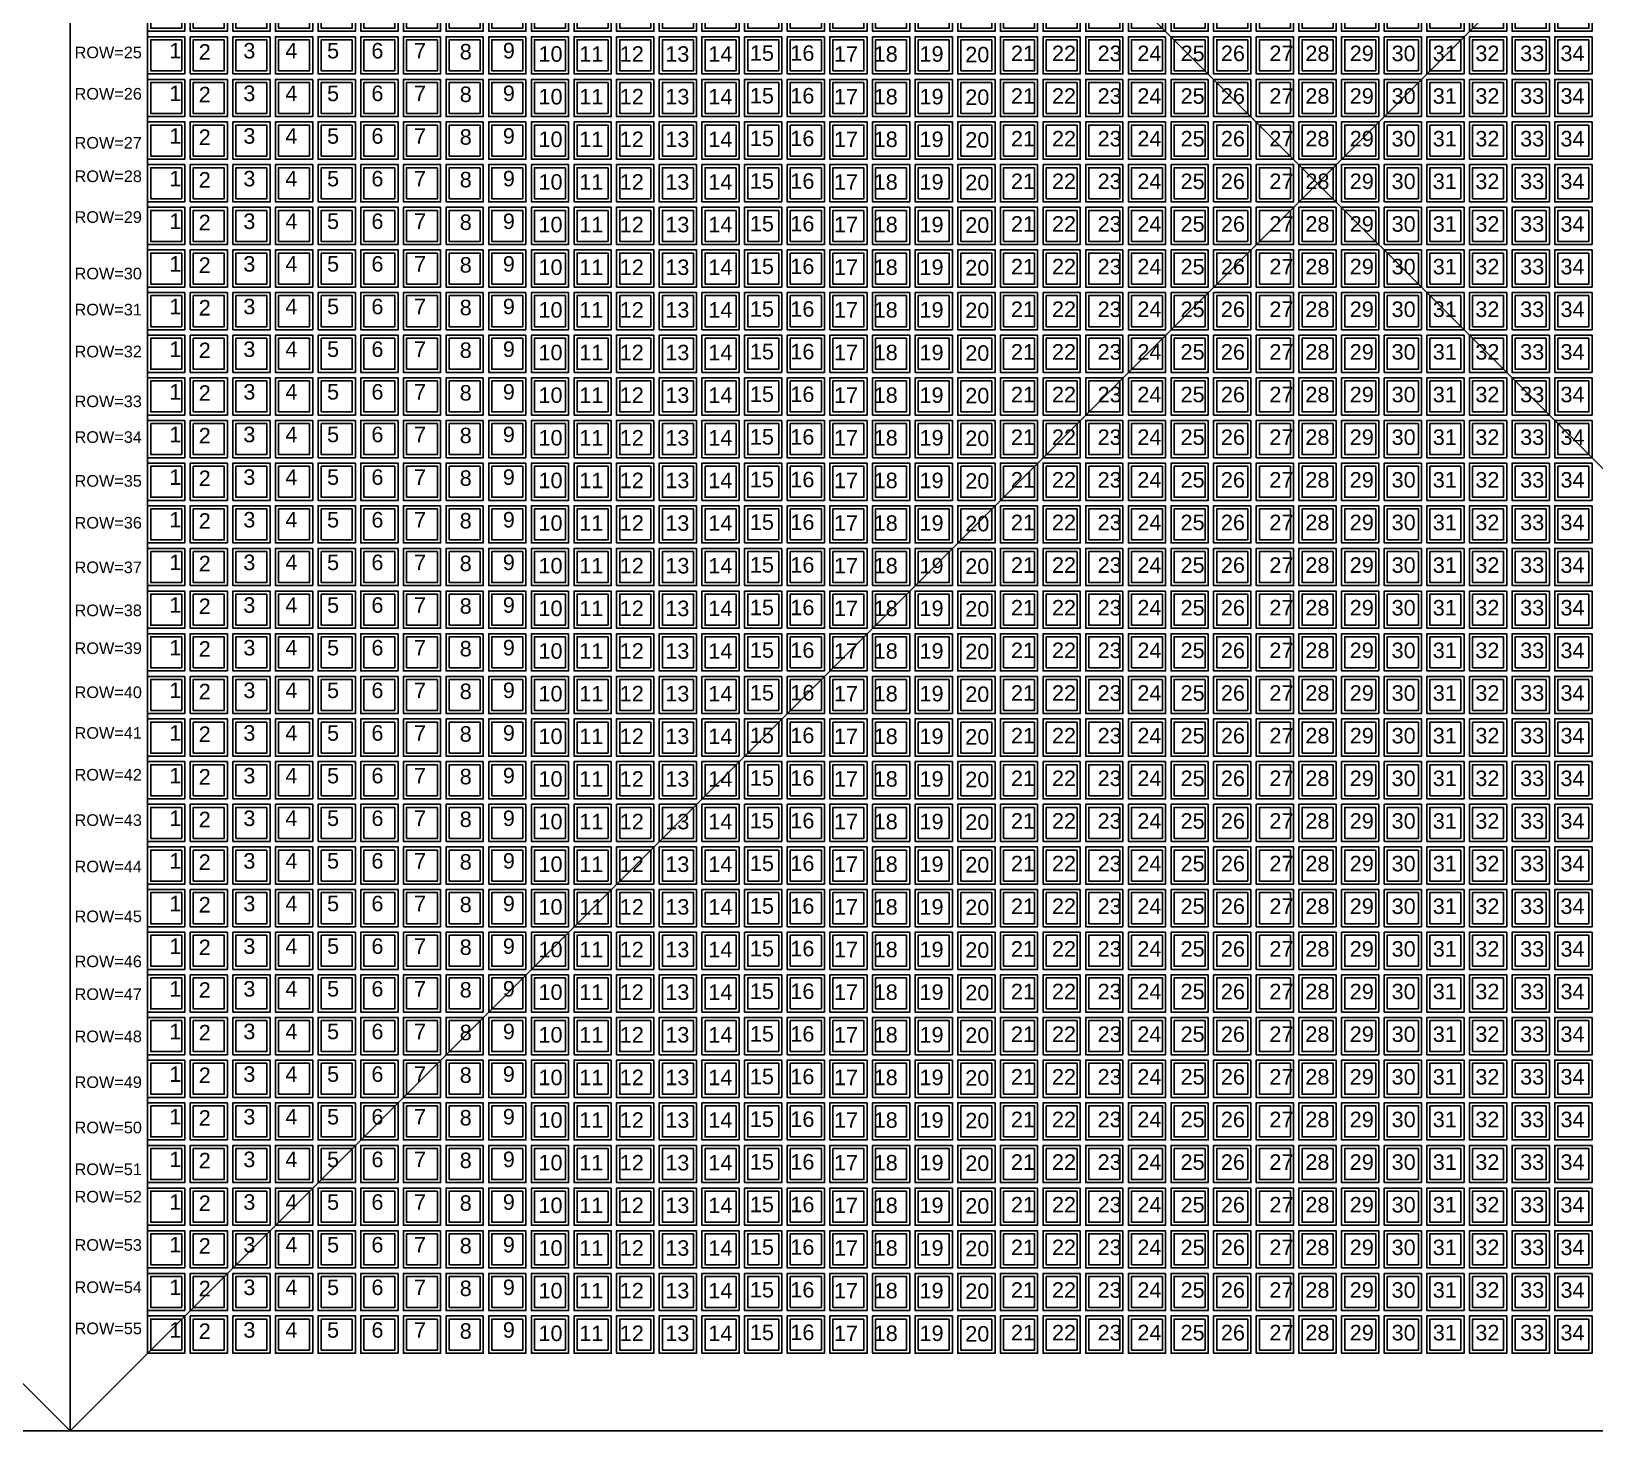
# Model space of a CAD drawing. Header units: inches. Extents: x 0 to 907042749, y -2200 to 1199479692.
# Drawn here: x 907002575 to 907022740, y 1199439583 to 1199457633 of the extents above; entities that cross this region are included whole.
import ezdxf

# ---------------------------------------------------------------- set-up
doc = ezdxf.new("R2010")
doc.units = ezdxf.units.IN
doc.header["$MEASUREMENT"] = 0
doc.styles.get("Standard").update_dxf_attribs({"font": 'arial.ttf'})

# ---------------------------------------------------------------- blocks, each defined once
blk = doc.blocks.new('Formwork')
blk.add_lwpolyline([(240, 240), (-240, 240), (-240, -240), (240, -240)], close=True)
blk.add_lwpolyline([(200, 200), (-200, 200), (-200, -200), (200, -200), (200, 200)])
blk = doc.blocks.new('*U66')
at = {"layer": 'Defpoints'}
blk.add_blockref('Formwork', (0, 0), dxfattribs=at)
blk = doc.blocks.new('*U65')
at = {"color": 0, "linetype": 'ByBlock', "lineweight": -2, "transparency": 16777216}
for p in [(0, 17050), (550, 17050), (1100, 17050), (1650, 17050), (2200, 17050), (2750, 17050), (3300, 17050), (3850, 17050), (4400, 17050), (4950, 17050), (5500, 17050), (6050, 17050), (6600, 17050), (7150, 17050), (7700, 17050), (8250, 17050), (8800, 17050), (9350, 17050), (9900, 17050), (10450, 17050), (11000, 17050), (11550, 17050), (12100, 17050), (12650, 17050), (13200, 17050), (13750, 17050), (14300, 17050), (14850, 17050), (15400, 17050), (15950, 17050), (16500, 17050), (17050, 17050), (17600, 17050), (18150, 17050), (0, 16500), (550, 16500), (1100, 16500), (1650, 16500), (2200, 16500), (2750, 16500), (3300, 16500), (3850, 16500), (4400, 16500), (4950, 16500), (5500, 16500), (6050, 16500), (6600, 16500), (7150, 16500), (7700, 16500), (8250, 16500), (8800, 16500), (9350, 16500), (9900, 16500), (10450, 16500), (11000, 16500), (11550, 16500), (12100, 16500), (12650, 16500), (13200, 16500), (13750, 16500), (14300, 16500), (14850, 16500), (15400, 16500), (15950, 16500), (16500, 16500), (17050, 16500), (17600, 16500), (18150, 16500), (0, 15950), (550, 15950), (1100, 15950), (1650, 15950), (2200, 15950), (2750, 15950), (3300, 15950), (3850, 15950), (4400, 15950), (4950, 15950), (5500, 15950), (6050, 15950), (6600, 15950), (7150, 15950), (7700, 15950), (8250, 15950), (8800, 15950), (9350, 15950), (9900, 15950), (10450, 15950), (11000, 15950), (11550, 15950), (12100, 15950), (12650, 15950), (13200, 15950), (13750, 15950), (14300, 15950), (14850, 15950), (15400, 15950), (15950, 15950), (16500, 15950), (17050, 15950), (17600, 15950), (18150, 15950), (0, 15400), (550, 15400), (1100, 15400), (1650, 15400), (2200, 15400), (2750, 15400), (3300, 15400), (3850, 15400), (4400, 15400), (4950, 15400), (5500, 15400), (6050, 15400), (6600, 15400), (7150, 15400), (7700, 15400), (8250, 15400), (8800, 15400), (9350, 15400), (9900, 15400), (10450, 15400), (11000, 15400), (11550, 15400), (12100, 15400), (12650, 15400), (13200, 15400), (13750, 15400), (14300, 15400), (14850, 15400), (15400, 15400), (15950, 15400), (16500, 15400), (17050, 15400), (17600, 15400), (18150, 15400), (0, 14850), (550, 14850), (1100, 14850), (1650, 14850), (2200, 14850), (2750, 14850), (3300, 14850), (3850, 14850), (4400, 14850), (4950, 14850), (5500, 14850), (6050, 14850), (6600, 14850), (7150, 14850), (7700, 14850), (8250, 14850), (8800, 14850), (9350, 14850), (9900, 14850), (10450, 14850), (11000, 14850), (11550, 14850), (12100, 14850), (12650, 14850), (13200, 14850), (13750, 14850), (14300, 14850), (14850, 14850), (15400, 14850), (15950, 14850), (16500, 14850), (17050, 14850), (17600, 14850), (18150, 14850), (0, 14300), (550, 14300), (1100, 14300), (1650, 14300), (2200, 14300), (2750, 14300), (3300, 14300), (3850, 14300), (4400, 14300), (4950, 14300), (5500, 14300), (6050, 14300), (6600, 14300), (7150, 14300), (7700, 14300), (8250, 14300), (8800, 14300), (9350, 14300), (9900, 14300), (10450, 14300), (11000, 14300), (11550, 14300), (12100, 14300), (12650, 14300), (13200, 14300), (13750, 14300), (14300, 14300), (14850, 14300), (15400, 14300), (15950, 14300), (16500, 14300), (17050, 14300), (17600, 14300), (18150, 14300), (0, 13750), (550, 13750), (1100, 13750), (1650, 13750), (2200, 13750), (2750, 13750), (3300, 13750), (3850, 13750), (4400, 13750), (4950, 13750), (5500, 13750), (6050, 13750), (6600, 13750), (7150, 13750), (7700, 13750), (8250, 13750), (8800, 13750), (9350, 13750), (9900, 13750), (10450, 13750), (11000, 13750), (11550, 13750), (12100, 13750), (12650, 13750), (13200, 13750), (13750, 13750), (14300, 13750), (14850, 13750), (15400, 13750), (15950, 13750), (16500, 13750), (17050, 13750), (17600, 13750), (18150, 13750), (0, 13200), (550, 13200), (1100, 13200), (1650, 13200), (2200, 13200), (2750, 13200), (3300, 13200), (3850, 13200), (4400, 13200), (4950, 13200), (5500, 13200), (6050, 13200), (6600, 13200), (7150, 13200), (7700, 13200), (8250, 13200), (8800, 13200), (9350, 13200), (9900, 13200), (10450, 13200), (11000, 13200), (11550, 13200), (12100, 13200), (12650, 13200), (13200, 13200), (13750, 13200), (14300, 13200), (14850, 13200), (15400, 13200), (15950, 13200), (16500, 13200), (17050, 13200), (17600, 13200), (18150, 13200), (0, 12650), (550, 12650), (1100, 12650), (1650, 12650), (2200, 12650), (2750, 12650), (3300, 12650), (3850, 12650), (4400, 12650), (4950, 12650), (5500, 12650), (6050, 12650), (6600, 12650), (7150, 12650), (7700, 12650), (8250, 12650), (8800, 12650), (9350, 12650), (9900, 12650), (10450, 12650), (11000, 12650), (11550, 12650), (12100, 12650), (12650, 12650), (13200, 12650), (13750, 12650), (14300, 12650), (14850, 12650), (15400, 12650), (15950, 12650), (16500, 12650), (17050, 12650), (17600, 12650), (18150, 12650), (0, 12100), (550, 12100), (1100, 12100), (1650, 12100), (2200, 12100), (2750, 12100), (3300, 12100), (3850, 12100), (4400, 12100), (4950, 12100), (5500, 12100), (6050, 12100), (6600, 12100), (7150, 12100), (7700, 12100), (8250, 12100), (8800, 12100), (9350, 12100), (9900, 12100), (10450, 12100), (11000, 12100), (11550, 12100), (12100, 12100), (12650, 12100), (13200, 12100), (13750, 12100), (14300, 12100), (14850, 12100), (15400, 12100), (15950, 12100), (16500, 12100), (17050, 12100), (17600, 12100), (18150, 12100), (0, 11550), (550, 11550), (1100, 11550), (1650, 11550), (2200, 11550), (2750, 11550), (3300, 11550), (3850, 11550), (4400, 11550), (4950, 11550), (5500, 11550), (6050, 11550), (6600, 11550), (7150, 11550), (7700, 11550), (8250, 11550), (8800, 11550), (9350, 11550), (9900, 11550), (10450, 11550), (11000, 11550), (11550, 11550), (12100, 11550), (12650, 11550), (13200, 11550), (13750, 11550), (14300, 11550), (14850, 11550), (15400, 11550), (15950, 11550), (16500, 11550), (17050, 11550), (17600, 11550), (18150, 11550), (0, 11000), (550, 11000), (1100, 11000), (1650, 11000), (2200, 11000), (2750, 11000), (3300, 11000), (3850, 11000), (4400, 11000), (4950, 11000), (5500, 11000), (6050, 11000), (6600, 11000), (7150, 11000), (7700, 11000), (8250, 11000), (8800, 11000), (9350, 11000), (9900, 11000), (10450, 11000), (11000, 11000), (11550, 11000), (12100, 11000), (12650, 11000), (13200, 11000), (13750, 11000), (14300, 11000), (14850, 11000), (15400, 11000), (15950, 11000), (16500, 11000), (17050, 11000), (17600, 11000), (18150, 11000), (0, 10450), (550, 10450), (1100, 10450), (1650, 10450), (2200, 10450), (2750, 10450), (3300, 10450), (3850, 10450), (4400, 10450), (4950, 10450), (5500, 10450), (6050, 10450), (6600, 10450), (7150, 10450), (7700, 10450), (8250, 10450), (8800, 10450), (9350, 10450), (9900, 10450), (10450, 10450), (11000, 10450), (11550, 10450), (12100, 10450), (12650, 10450), (13200, 10450), (13750, 10450), (14300, 10450), (14850, 10450), (15400, 10450), (15950, 10450), (16500, 10450), (17050, 10450), (17600, 10450), (18150, 10450), (0, 9900), (550, 9900), (1100, 9900), (1650, 9900), (2200, 9900), (2750, 9900), (3300, 9900), (3850, 9900), (4400, 9900), (4950, 9900), (5500, 9900), (6050, 9900), (6600, 9900), (7150, 9900), (7700, 9900), (8250, 9900), (8800, 9900), (9350, 9900), (9900, 9900), (10450, 9900), (11000, 9900), (11550, 9900), (12100, 9900), (12650, 9900), (13200, 9900), (13750, 9900), (14300, 9900), (14850, 9900), (15400, 9900), (15950, 9900), (16500, 9900), (17050, 9900), (17600, 9900), (18150, 9900), (0, 9350), (550, 9350), (1100, 9350), (1650, 9350), (2200, 9350), (2750, 9350), (3300, 9350), (3850, 9350), (4400, 9350), (4950, 9350), (5500, 9350), (6050, 9350), (6600, 9350), (7150, 9350), (7700, 9350), (8250, 9350), (8800, 9350), (9350, 9350), (9900, 9350), (10450, 9350), (11000, 9350), (11550, 9350), (12100, 9350), (12650, 9350), (13200, 9350), (13750, 9350), (14300, 9350), (14850, 9350), (15400, 9350), (15950, 9350), (16500, 9350), (17050, 9350), (17600, 9350), (18150, 9350), (0, 8800), (550, 8800), (1100, 8800), (1650, 8800), (2200, 8800), (2750, 8800), (3300, 8800), (3850, 8800), (4400, 8800), (4950, 8800), (5500, 8800), (6050, 8800), (6600, 8800), (7150, 8800), (7700, 8800), (8250, 8800), (8800, 8800), (9350, 8800), (9900, 8800), (10450, 8800), (11000, 8800), (11550, 8800), (12100, 8800), (12650, 8800), (13200, 8800), (13750, 8800), (14300, 8800), (14850, 8800), (15400, 8800), (15950, 8800), (16500, 8800), (17050, 8800), (17600, 8800), (18150, 8800), (0, 8250), (550, 8250), (1100, 8250), (1650, 8250), (2200, 8250), (2750, 8250), (3300, 8250), (3850, 8250), (4400, 8250), (4950, 8250), (5500, 8250), (6050, 8250), (6600, 8250), (7150, 8250), (7700, 8250), (8250, 8250), (8800, 8250), (9350, 8250), (9900, 8250), (10450, 8250), (11000, 8250), (11550, 8250), (12100, 8250), (12650, 8250), (13200, 8250), (13750, 8250), (14300, 8250), (14850, 8250), (15400, 8250), (15950, 8250), (16500, 8250), (17050, 8250), (17600, 8250), (18150, 8250), (0, 7700), (550, 7700), (1100, 7700), (1650, 7700), (2200, 7700), (2750, 7700), (3300, 7700), (3850, 7700), (4400, 7700), (4950, 7700), (5500, 7700), (6050, 7700), (6600, 7700), (7150, 7700), (7700, 7700), (8250, 7700), (8800, 7700), (9350, 7700), (9900, 7700), (10450, 7700), (11000, 7700), (11550, 7700), (12100, 7700), (12650, 7700), (13200, 7700), (13750, 7700), (14300, 7700), (14850, 7700), (15400, 7700), (15950, 7700), (16500, 7700), (17050, 7700), (17600, 7700), (18150, 7700), (0, 7150), (550, 7150), (1100, 7150), (1650, 7150), (2200, 7150), (2750, 7150), (3300, 7150), (3850, 7150), (4400, 7150), (4950, 7150), (5500, 7150), (6050, 7150), (6600, 7150), (7150, 7150), (7700, 7150), (8250, 7150), (8800, 7150), (9350, 7150), (9900, 7150), (10450, 7150), (11000, 7150), (11550, 7150), (12100, 7150), (12650, 7150), (13200, 7150), (13750, 7150), (14300, 7150), (14850, 7150), (15400, 7150), (15950, 7150), (16500, 7150), (17050, 7150), (17600, 7150), (18150, 7150), (0, 6600), (550, 6600), (1100, 6600), (1650, 6600), (2200, 6600), (2750, 6600), (3300, 6600), (3850, 6600), (4400, 6600), (4950, 6600), (5500, 6600), (6050, 6600), (6600, 6600), (7150, 6600), (7700, 6600), (8250, 6600), (8800, 6600), (9350, 6600), (9900, 6600), (10450, 6600), (11000, 6600), (11550, 6600), (12100, 6600), (12650, 6600), (13200, 6600), (13750, 6600), (14300, 6600), (14850, 6600), (15400, 6600), (15950, 6600), (16500, 6600), (17050, 6600), (17600, 6600), (18150, 6600), (0, 6050), (550, 6050), (1100, 6050), (1650, 6050), (2200, 6050), (2750, 6050), (3300, 6050), (3850, 6050), (4400, 6050), (4950, 6050), (5500, 6050), (6050, 6050), (6600, 6050), (7150, 6050), (7700, 6050), (8250, 6050), (8800, 6050), (9350, 6050), (9900, 6050), (10450, 6050), (11000, 6050), (11550, 6050), (12100, 6050), (12650, 6050), (13200, 6050), (13750, 6050), (14300, 6050), (14850, 6050), (15400, 6050), (15950, 6050), (16500, 6050), (17050, 6050), (17600, 6050), (18150, 6050), (0, 5500), (550, 5500), (1100, 5500), (1650, 5500), (2200, 5500), (2750, 5500), (3300, 5500), (3850, 5500), (4400, 5500), (4950, 5500), (5500, 5500), (6050, 5500), (6600, 5500), (7150, 5500), (7700, 5500), (8250, 5500), (8800, 5500), (9350, 5500), (9900, 5500), (10450, 5500), (11000, 5500), (11550, 5500), (12100, 5500), (12650, 5500), (13200, 5500), (13750, 5500), (14300, 5500), (14850, 5500), (15400, 5500), (15950, 5500), (16500, 5500), (17050, 5500), (17600, 5500), (18150, 5500), (0, 4950), (550, 4950), (1100, 4950), (1650, 4950), (2200, 4950), (2750, 4950), (3300, 4950), (3850, 4950), (4400, 4950), (4950, 4950), (5500, 4950), (6050, 4950), (6600, 4950), (7150, 4950), (7700, 4950), (8250, 4950), (8800, 4950), (9350, 4950), (9900, 4950), (10450, 4950), (11000, 4950), (11550, 4950), (12100, 4950), (12650, 4950), (13200, 4950), (13750, 4950), (14300, 4950), (14850, 4950), (15400, 4950), (15950, 4950), (16500, 4950), (17050, 4950), (17600, 4950), (18150, 4950), (0, 4400), (550, 4400), (1100, 4400), (1650, 4400), (2200, 4400), (2750, 4400), (3300, 4400), (3850, 4400), (4400, 4400), (4950, 4400), (5500, 4400), (6050, 4400), (6600, 4400), (7150, 4400), (7700, 4400), (8250, 4400), (8800, 4400), (9350, 4400), (9900, 4400), (10450, 4400), (11000, 4400), (11550, 4400), (12100, 4400), (12650, 4400), (13200, 4400), (13750, 4400), (14300, 4400), (14850, 4400), (15400, 4400), (15950, 4400), (16500, 4400), (17050, 4400), (17600, 4400), (18150, 4400), (0, 3850), (550, 3850), (1100, 3850), (1650, 3850), (2200, 3850), (2750, 3850), (3300, 3850), (3850, 3850), (4400, 3850), (4950, 3850), (5500, 3850), (6050, 3850), (6600, 3850), (7150, 3850), (7700, 3850), (8250, 3850), (8800, 3850), (9350, 3850), (9900, 3850), (10450, 3850), (11000, 3850), (11550, 3850), (12100, 3850), (12650, 3850), (13200, 3850), (13750, 3850), (14300, 3850), (14850, 3850), (15400, 3850), (15950, 3850), (16500, 3850), (17050, 3850), (17600, 3850), (18150, 3850), (0, 3300), (550, 3300), (1100, 3300), (1650, 3300), (2200, 3300), (2750, 3300), (3300, 3300), (3850, 3300), (4400, 3300), (4950, 3300), (5500, 3300), (6050, 3300), (6600, 3300), (7150, 3300), (7700, 3300), (8250, 3300), (8800, 3300), (9350, 3300), (9900, 3300), (10450, 3300), (11000, 3300), (11550, 3300), (12100, 3300), (12650, 3300), (13200, 3300), (13750, 3300), (14300, 3300), (14850, 3300), (15400, 3300), (15950, 3300), (16500, 3300), (17050, 3300), (17600, 3300), (18150, 3300), (0, 2750), (550, 2750), (1100, 2750), (1650, 2750), (2200, 2750), (2750, 2750), (3300, 2750), (3850, 2750), (4400, 2750), (4950, 2750), (5500, 2750), (6050, 2750), (6600, 2750), (7150, 2750), (7700, 2750), (8250, 2750), (8800, 2750), (9350, 2750), (9900, 2750), (10450, 2750), (11000, 2750), (11550, 2750), (12100, 2750), (12650, 2750), (13200, 2750), (13750, 2750), (14300, 2750), (14850, 2750), (15400, 2750), (15950, 2750), (16500, 2750), (17050, 2750), (17600, 2750), (18150, 2750), (0, 2200), (550, 2200), (1100, 2200), (1650, 2200), (2200, 2200), (2750, 2200), (3300, 2200), (3850, 2200), (4400, 2200), (4950, 2200), (5500, 2200), (6050, 2200), (6600, 2200), (7150, 2200), (7700, 2200), (8250, 2200), (8800, 2200), (9350, 2200), (9900, 2200), (10450, 2200), (11000, 2200), (11550, 2200), (12100, 2200), (12650, 2200), (13200, 2200), (13750, 2200), (14300, 2200), (14850, 2200), (15400, 2200), (15950, 2200), (16500, 2200), (17050, 2200), (17600, 2200), (18150, 2200), (0, 1650), (550, 1650), (1100, 1650), (1650, 1650), (2200, 1650), (2750, 1650), (3300, 1650), (3850, 1650), (4400, 1650), (4950, 1650), (5500, 1650), (6050, 1650), (6600, 1650), (7150, 1650), (7700, 1650), (8250, 1650), (8800, 1650), (9350, 1650), (9900, 1650), (10450, 1650), (11000, 1650), (11550, 1650), (12100, 1650), (12650, 1650), (13200, 1650), (13750, 1650), (14300, 1650), (14850, 1650), (15400, 1650), (15950, 1650), (16500, 1650), (17050, 1650), (17600, 1650), (18150, 1650), (0, 1100), (550, 1100), (1100, 1100), (1650, 1100), (2200, 1100), (2750, 1100), (3300, 1100), (3850, 1100), (4400, 1100), (4950, 1100), (5500, 1100), (6050, 1100), (6600, 1100), (7150, 1100), (7700, 1100), (8250, 1100), (8800, 1100), (9350, 1100), (9900, 1100), (10450, 1100), (11000, 1100), (11550, 1100), (12100, 1100), (12650, 1100), (13200, 1100), (13750, 1100), (14300, 1100), (14850, 1100), (15400, 1100), (15950, 1100), (16500, 1100), (17050, 1100), (17600, 1100), (18150, 1100), (0, 550), (550, 550), (1100, 550), (1650, 550), (2200, 550), (2750, 550), (3300, 550), (3850, 550), (4400, 550), (4950, 550), (5500, 550), (6050, 550), (6600, 550), (7150, 550), (7700, 550), (8250, 550), (8800, 550), (9350, 550), (9900, 550), (10450, 550), (11000, 550), (11550, 550), (12100, 550), (12650, 550), (13200, 550), (13750, 550), (14300, 550), (14850, 550), (15400, 550), (15950, 550), (16500, 550), (17050, 550), (17600, 550), (18150, 550), (0, 0), (550, 0), (1100, 0), (1650, 0), (2200, 0), (2750, 0), (3300, 0), (3850, 0), (4400, 0), (4950, 0), (5500, 0), (6050, 0), (6600, 0), (7150, 0), (7700, 0), (8250, 0), (8800, 0), (9350, 0), (9900, 0), (10450, 0), (11000, 0), (11550, 0), (12100, 0), (12650, 0), (13200, 0), (13750, 0), (14300, 0), (14850, 0), (15400, 0), (15950, 0), (16500, 0), (17050, 0), (17600, 0), (18150, 0)]:
    blk.add_blockref('*U66', p, dxfattribs=at)
blk = doc.blocks.new('Casting_yard_type_2')
for p, q in [((-16090, 16090), (-16090, -16090)), ((-16090, 16090), (16090, -16090)), ((16090, 16090), (-16090, -16090)), ((16090, 16090), (16090, -16090)), ((-15090, 15090), (-15090, -15050)), ((-16090, -16090), (16090, -16090))]:
    blk.add_line(p, q)
blk.add_blockref('*U65', (-14850, -14850))
for s, height, p in [('ROW=25', 150, (-16031, 1612)), ('1', 200, (-14810, 1610)), ('2', 200, (-14430, 1594)), ('3', 200, (-13855, 1610)), ('4', 200, (-13313, 1610)), ('5', 200, (-12775, 1610)), ('6', 200, (-12203, 1610)), ('7', 200, (-11653, 1610)), ('8', 200, (-11064, 1597)), ('9', 200, (-10508, 1610)), ('10', 200, (-10048, 1567)), ('11', 200, (-9522, 1567)), ('12', 200, (-9000, 1567)), ('13', 200, (-8413, 1567)), ('14', 200, (-7858, 1567)), ('15', 200, (-7322, 1579)), ('16', 200, (-6800, 1579)), ('17', 200, (-6237, 1567)), ('18', 200, (-5725, 1567)), ('19', 200, (-5134, 1567)), ('20', 200, (-4544, 1560)), ('21', 200, (-3955, 1575)), ('22', 200, (-3426, 1575)), ('23', 200, (-2837, 1575)), ('24', 200, (-2324, 1575)), ('25', 200, (-1767, 1575)), ('26', 200, (-1247, 1575)), ('27', 200, (-621, 1575)), ('28', 200, (-157, 1575)), ('29', 200, (415, 1575)), ('30', 200, (955, 1575)), ('31', 200, (1486, 1575)), ('32', 200, (2035, 1575)), ('33', 200, (2613, 1575)), ('34', 200, (3133, 1575)), ('ROW=26', 150, (-16031, 1079)), ('1', 200, (-14810, 1060)), ('2', 200, (-14430, 1044)), ('3', 200, (-13855, 1060)), ('4', 200, (-13313, 1060)), ('5', 200, (-12775, 1060)), ('6', 200, (-12203, 1060)), ('7', 200, (-11653, 1060)), ('8', 200, (-11064, 1047)), ('9', 200, (-10508, 1060)), ('10', 200, (-10048, 1017)), ('11', 200, (-9522, 1017)), ('12', 200, (-9000, 1017)), ('13', 200, (-8413, 1017)), ('14', 200, (-7858, 1017)), ('15', 200, (-7322, 1029)), ('16', 200, (-6800, 1029)), ('17', 200, (-6237, 1017)), ('18', 200, (-5725, 1017)), ('19', 200, (-5134, 1017)), ('20', 200, (-4544, 1010)), ('21', 200, (-3955, 1025)), ('22', 200, (-3426, 1025)), ('23', 200, (-2837, 1025)), ('24', 200, (-2324, 1025)), ('25', 200, (-1767, 1025)), ('26', 200, (-1247, 1025)), ('27', 200, (-621, 1025)), ('28', 200, (-157, 1025)), ('29', 200, (415, 1025)), ('30', 200, (955, 1025)), ('31', 200, (1486, 1025)), ('32', 200, (2035, 1025)), ('33', 200, (2613, 1025)), ('34', 200, (3133, 1025)), ('1', 200, (-14810, 510)), ('2', 200, (-14430, 494)), ('3', 200, (-13855, 510)), ('4', 200, (-13313, 510)), ('5', 200, (-12775, 510)), ('6', 200, (-12203, 510)), ('7', 200, (-11653, 510)), ('8', 200, (-11064, 497)), ('9', 200, (-10508, 510)), ('10', 200, (-10048, 467)), ('11', 200, (-9522, 467)), ('12', 200, (-9000, 467)), ('13', 200, (-8413, 467)), ('14', 200, (-7858, 467)), ('15', 200, (-7322, 479)), ('16', 200, (-6800, 479)), ('17', 200, (-6237, 467)), ('18', 200, (-5725, 467)), ('19', 200, (-5134, 467)), ('20', 200, (-4544, 460)), ('21', 200, (-3955, 475)), ('22', 200, (-3426, 475)), ('23', 200, (-2837, 475)), ('24', 200, (-2324, 475)), ('25', 200, (-1767, 475)), ('26', 200, (-1247, 475)), ('27', 200, (-621, 475)), ('28', 200, (-157, 475)), ('29', 200, (415, 475)), ('30', 200, (955, 475)), ('31', 200, (1486, 475)), ('32', 200, (2035, 475)), ('33', 200, (2613, 475)), ('34', 200, (3133, 475)), ('ROW=27', 150, (-16031, 447)), ('ROW=28', 150, (-16031, 15)), ('1', 200, (-14810, -40)), ('2', 200, (-14430, -56)), ('3', 200, (-13855, -40)), ('4', 200, (-13313, -40)), ('5', 200, (-12775, -40)), ('6', 200, (-12203, -40)), ('7', 200, (-11653, -40)), ('8', 200, (-11064, -53)), ('9', 200, (-10508, -40)), ('10', 200, (-10048, -83)), ('11', 200, (-9522, -83)), ('12', 200, (-9000, -83)), ('13', 200, (-8413, -83)), ('14', 200, (-7858, -83)), ('15', 200, (-7322, -71)), ('16', 200, (-6800, -71)), ('17', 200, (-6237, -83)), ('18', 200, (-5725, -83)), ('19', 200, (-5134, -83)), ('20', 200, (-4544, -90)), ('21', 200, (-3955, -75)), ('22', 200, (-3426, -75)), ('23', 200, (-2837, -75)), ('24', 200, (-2324, -75)), ('25', 200, (-1767, -75)), ('26', 200, (-1247, -75)), ('27', 200, (-621, -75)), ('28', 200, (-157, -75)), ('29', 200, (415, -75)), ('30', 200, (955, -75)), ('31', 200, (1486, -75)), ('32', 200, (2035, -75)), ('33', 200, (2613, -75)), ('34', 200, (3133, -75)), ('ROW=29', 150, (-16031, -511)), ('1', 200, (-14810, -590)), ('2', 200, (-14430, -606)), ('3', 200, (-13855, -590)), ('4', 200, (-13313, -590)), ('5', 200, (-12775, -590)), ('6', 200, (-12203, -590)), ('7', 200, (-11653, -590)), ('8', 200, (-11064, -603)), ('9', 200, (-10508, -590)), ('10', 200, (-10048, -633)), ('11', 200, (-9522, -633)), ('12', 200, (-9000, -633)), ('13', 200, (-8413, -633)), ('14', 200, (-7858, -633)), ('15', 200, (-7322, -621)), ('16', 200, (-6800, -621)), ('17', 200, (-6237, -633)), ('18', 200, (-5725, -633)), ('19', 200, (-5134, -633)), ('20', 200, (-4544, -640)), ('21', 200, (-3955, -625)), ('22', 200, (-3426, -625)), ('23', 200, (-2837, -625)), ('24', 200, (-2324, -625)), ('25', 200, (-1767, -625)), ('26', 200, (-1247, -625)), ('27', 200, (-621, -625)), ('28', 200, (-157, -625)), ('29', 200, (415, -625)), ('30', 200, (955, -625)), ('31', 200, (1486, -625)), ('32', 200, (2035, -625)), ('33', 200, (2613, -625)), ('34', 200, (3133, -625)), ('1', 200, (-14810, -1140)), ('2', 200, (-14430, -1156)), ('3', 200, (-13855, -1140)), ('4', 200, (-13313, -1140)), ('5', 200, (-12775, -1140)), ('6', 200, (-12203, -1140)), ('7', 200, (-11653, -1140)), ('8', 200, (-11064, -1153)), ('9', 200, (-10508, -1140)), ('10', 200, (-10048, -1183)), ('11', 200, (-9522, -1183)), ('12', 200, (-9000, -1183)), ('13', 200, (-8413, -1183)), ('14', 200, (-7858, -1183)), ('15', 200, (-7322, -1171)), ('16', 200, (-6800, -1171)), ('17', 200, (-6237, -1183)), ('18', 200, (-5725, -1183)), ('19', 200, (-5134, -1183)), ('20', 200, (-4544, -1190)), ('21', 200, (-3955, -1175)), ('22', 200, (-3426, -1175)), ('23', 200, (-2837, -1175)), ('24', 200, (-2324, -1175)), ('25', 200, (-1767, -1175)), ('26', 200, (-1247, -1175)), ('27', 200, (-621, -1175)), ('28', 200, (-157, -1175)), ('29', 200, (415, -1175)), ('30', 200, (955, -1175)), ('31', 200, (1486, -1175)), ('32', 200, (2035, -1175)), ('33', 200, (2613, -1175)), ('34', 200, (3133, -1175)), ('ROW=30', 150, (-16031, -1240)), ('ROW=31', 150, (-16031, -1705)), ('1', 200, (-14810, -1690)), ('2', 200, (-14430, -1706)), ('3', 200, (-13855, -1690)), ('4', 200, (-13313, -1690)), ('5', 200, (-12775, -1690)), ('6', 200, (-12203, -1690)), ('7', 200, (-11653, -1690)), ('8', 200, (-11064, -1703)), ('9', 200, (-10508, -1690)), ('10', 200, (-10048, -1733)), ('11', 200, (-9522, -1733)), ('12', 200, (-9000, -1733)), ('13', 200, (-8413, -1733)), ('14', 200, (-7858, -1733)), ('15', 200, (-7322, -1721)), ('16', 200, (-6800, -1721)), ('17', 200, (-6237, -1733)), ('18', 200, (-5725, -1733)), ('19', 200, (-5134, -1733)), ('20', 200, (-4544, -1740)), ('21', 200, (-3955, -1725)), ('22', 200, (-3426, -1725)), ('23', 200, (-2837, -1725)), ('24', 200, (-2324, -1725)), ('25', 200, (-1767, -1725)), ('26', 200, (-1247, -1725)), ('27', 200, (-621, -1725)), ('28', 200, (-157, -1725)), ('29', 200, (415, -1725)), ('30', 200, (955, -1725)), ('31', 200, (1486, -1725)), ('32', 200, (2035, -1725)), ('33', 200, (2613, -1725)), ('34', 200, (3133, -1725)), ('ROW=32', 150, (-16031, -2246)), ('1', 200, (-14810, -2240)), ('2', 200, (-14430, -2256)), ('3', 200, (-13855, -2240)), ('4', 200, (-13313, -2240)), ('5', 200, (-12775, -2240)), ('6', 200, (-12203, -2240)), ('7', 200, (-11653, -2240)), ('8', 200, (-11064, -2253)), ('9', 200, (-10508, -2240)), ('10', 200, (-10048, -2283)), ('11', 200, (-9522, -2283)), ('12', 200, (-9000, -2283)), ('13', 200, (-8413, -2283)), ('14', 200, (-7858, -2283)), ('15', 200, (-7322, -2271)), ('16', 200, (-6800, -2271)), ('17', 200, (-6237, -2283)), ('18', 200, (-5725, -2283)), ('19', 200, (-5134, -2283)), ('20', 200, (-4544, -2290)), ('21', 200, (-3955, -2275)), ('22', 200, (-3426, -2275)), ('23', 200, (-2837, -2275)), ('24', 200, (-2324, -2275)), ('25', 200, (-1767, -2275)), ('26', 200, (-1247, -2275)), ('27', 200, (-621, -2275)), ('28', 200, (-157, -2275)), ('29', 200, (415, -2275)), ('30', 200, (955, -2275)), ('31', 200, (1486, -2275)), ('32', 200, (2035, -2275)), ('33', 200, (2613, -2275)), ('34', 200, (3133, -2275)), ('1', 200, (-14810, -2790)), ('2', 200, (-14430, -2806)), ('3', 200, (-13855, -2790)), ('4', 200, (-13313, -2790)), ('5', 200, (-12775, -2790)), ('6', 200, (-12203, -2790)), ('7', 200, (-11653, -2790)), ('8', 200, (-11064, -2803)), ('9', 200, (-10508, -2790)), ('15', 200, (-7322, -2821)), ('16', 200, (-6800, -2821)), ('ROW=33', 150, (-16031, -2888)), ('10', 200, (-10048, -2833)), ('11', 200, (-9522, -2833)), ('12', 200, (-9000, -2833)), ('13', 200, (-8413, -2833)), ('14', 200, (-7858, -2833)), ('17', 200, (-6237, -2833)), ('18', 200, (-5725, -2833)), ('19', 200, (-5134, -2833)), ('20', 200, (-4544, -2840)), ('21', 200, (-3955, -2825)), ('22', 200, (-3426, -2825)), ('23', 200, (-2837, -2825)), ('24', 200, (-2324, -2825)), ('25', 200, (-1767, -2825)), ('26', 200, (-1247, -2825)), ('27', 200, (-621, -2825)), ('28', 200, (-157, -2825)), ('29', 200, (415, -2825)), ('30', 200, (955, -2825)), ('31', 200, (1486, -2825)), ('32', 200, (2035, -2825)), ('33', 200, (2613, -2825)), ('34', 200, (3133, -2825)), ('ROW=34', 150, (-16031, -3349)), ('1', 200, (-14810, -3340)), ('2', 200, (-14430, -3356)), ('3', 200, (-13855, -3340)), ('4', 200, (-13313, -3340)), ('5', 200, (-12775, -3340)), ('6', 200, (-12203, -3340)), ('7', 200, (-11653, -3340)), ('8', 200, (-11064, -3353)), ('9', 200, (-10508, -3340)), ('10', 200, (-10048, -3383)), ('11', 200, (-9522, -3383)), ('12', 200, (-9000, -3383)), ('13', 200, (-8413, -3383)), ('14', 200, (-7858, -3383)), ('15', 200, (-7322, -3371)), ('16', 200, (-6800, -3371)), ('17', 200, (-6237, -3383)), ('18', 200, (-5725, -3383)), ('19', 200, (-5134, -3383)), ('20', 200, (-4544, -3390)), ('21', 200, (-3955, -3375)), ('22', 200, (-3426, -3375)), ('23', 200, (-2837, -3375)), ('24', 200, (-2324, -3375)), ('25', 200, (-1767, -3375)), ('26', 200, (-1247, -3375)), ('27', 200, (-621, -3375)), ('28', 200, (-157, -3375)), ('29', 200, (415, -3375)), ('30', 200, (955, -3375)), ('31', 200, (1486, -3375)), ('32', 200, (2035, -3375)), ('33', 200, (2613, -3375)), ('34', 200, (3133, -3375)), ('ROW=35', 150, (-16031, -3914)), ('1', 200, (-14810, -3890)), ('2', 200, (-14430, -3906)), ('3', 200, (-13855, -3890)), ('4', 200, (-13313, -3890)), ('5', 200, (-12775, -3890)), ('6', 200, (-12203, -3890)), ('7', 200, (-11653, -3890)), ('8', 200, (-11064, -3903)), ('9', 200, (-10508, -3890)), ('10', 200, (-10048, -3933)), ('11', 200, (-9522, -3933)), ('12', 200, (-9000, -3933)), ('13', 200, (-8413, -3933)), ('14', 200, (-7858, -3933)), ('15', 200, (-7322, -3921)), ('16', 200, (-6800, -3921)), ('17', 200, (-6237, -3933)), ('18', 200, (-5725, -3933)), ('19', 200, (-5134, -3933)), ('20', 200, (-4544, -3940)), ('21', 200, (-3955, -3925)), ('22', 200, (-3426, -3925)), ('23', 200, (-2837, -3925)), ('24', 200, (-2324, -3925)), ('25', 200, (-1767, -3925)), ('26', 200, (-1247, -3925)), ('27', 200, (-621, -3925)), ('28', 200, (-157, -3925)), ('29', 200, (415, -3925)), ('30', 200, (955, -3925)), ('31', 200, (1486, -3925)), ('32', 200, (2035, -3925)), ('33', 200, (2613, -3925)), ('34', 200, (3133, -3925)), ('ROW=36', 150, (-16031, -4454)), ('1', 200, (-14810, -4440)), ('2', 200, (-14430, -4456)), ('3', 200, (-13855, -4440)), ('4', 200, (-13313, -4440)), ('5', 200, (-12775, -4440)), ('6', 200, (-12203, -4440)), ('7', 200, (-11653, -4440)), ('8', 200, (-11064, -4453)), ('9', 200, (-10508, -4440)), ('10', 200, (-10048, -4483)), ('11', 200, (-9522, -4483)), ('12', 200, (-9000, -4483)), ('13', 200, (-8413, -4483)), ('14', 200, (-7858, -4483)), ('15', 200, (-7322, -4471)), ('16', 200, (-6800, -4471)), ('17', 200, (-6237, -4483)), ('18', 200, (-5725, -4483)), ('19', 200, (-5134, -4483)), ('20', 200, (-4544, -4490)), ('21', 200, (-3955, -4475)), ('22', 200, (-3426, -4475)), ('23', 200, (-2837, -4475)), ('24', 200, (-2324, -4475)), ('25', 200, (-1767, -4475)), ('26', 200, (-1247, -4475)), ('27', 200, (-621, -4475)), ('28', 200, (-157, -4475)), ('29', 200, (415, -4475)), ('30', 200, (955, -4475)), ('31', 200, (1486, -4475)), ('32', 200, (2035, -4475)), ('33', 200, (2613, -4475)), ('34', 200, (3133, -4475)), ('1', 200, (-14810, -4990)), ('2', 200, (-14430, -5006)), ('3', 200, (-13855, -4990)), ('4', 200, (-13313, -4990)), ('5', 200, (-12775, -4990)), ('6', 200, (-12203, -4990)), ('7', 200, (-11653, -4990)), ('8', 200, (-11064, -5003)), ('9', 200, (-10508, -4990)), ('10', 200, (-10048, -5033)), ('11', 200, (-9522, -5033)), ('12', 200, (-9000, -5033)), ('13', 200, (-8413, -5033)), ('14', 200, (-7858, -5033)), ('15', 200, (-7322, -5021)), ('16', 200, (-6800, -5021)), ('17', 200, (-6237, -5033)), ('18', 200, (-5725, -5033)), ('19', 200, (-5134, -5033)), ('20', 200, (-4544, -5040)), ('21', 200, (-3955, -5025)), ('22', 200, (-3426, -5025)), ('23', 200, (-2837, -5025)), ('24', 200, (-2324, -5025)), ('25', 200, (-1767, -5025)), ('26', 200, (-1247, -5025)), ('27', 200, (-621, -5025)), ('28', 200, (-157, -5025)), ('29', 200, (415, -5025)), ('30', 200, (955, -5025)), ('31', 200, (1486, -5025)), ('32', 200, (2035, -5025)), ('33', 200, (2613, -5025)), ('34', 200, (3133, -5025)), ('ROW=37', 150, (-16031, -5029)), ('ROW=38', 150, (-16031, -5584)), ('1', 200, (-14810, -5540)), ('2', 200, (-14430, -5556)), ('3', 200, (-13855, -5540)), ('4', 200, (-13313, -5540)), ('5', 200, (-12775, -5540)), ('6', 200, (-12203, -5540)), ('7', 200, (-11653, -5540)), ('8', 200, (-11064, -5553)), ('9', 200, (-10508, -5540)), ('10', 200, (-10048, -5583)), ('11', 200, (-9522, -5583)), ('12', 200, (-9000, -5583)), ('13', 200, (-8413, -5583)), ('14', 200, (-7858, -5583)), ('15', 200, (-7322, -5571)), ('16', 200, (-6800, -5571)), ('17', 200, (-6237, -5583)), ('18', 200, (-5725, -5583)), ('19', 200, (-5134, -5583)), ('20', 200, (-4544, -5590)), ('21', 200, (-3955, -5575)), ('22', 200, (-3426, -5575)), ('23', 200, (-2837, -5575)), ('24', 200, (-2324, -5575)), ('25', 200, (-1767, -5575)), ('26', 200, (-1247, -5575)), ('27', 200, (-621, -5575)), ('28', 200, (-157, -5575)), ('29', 200, (415, -5575)), ('30', 200, (955, -5575)), ('31', 200, (1486, -5575)), ('32', 200, (2035, -5575)), ('33', 200, (2613, -5575)), ('34', 200, (3133, -5575)), ('ROW=39', 150, (-16031, -6072)), ('1', 200, (-14810, -6090)), ('2', 200, (-14430, -6106)), ('3', 200, (-13855, -6090)), ('4', 200, (-13313, -6090)), ('5', 200, (-12775, -6090)), ('6', 200, (-12203, -6090)), ('7', 200, (-11653, -6090)), ('8', 200, (-11064, -6103)), ('9', 200, (-10508, -6090)), ('10', 200, (-10048, -6133)), ('11', 200, (-9522, -6133)), ('12', 200, (-9000, -6133)), ('13', 200, (-8413, -6133)), ('14', 200, (-7858, -6133)), ('15', 200, (-7322, -6121)), ('16', 200, (-6800, -6121)), ('17', 200, (-6237, -6133)), ('18', 200, (-5725, -6133)), ('19', 200, (-5134, -6133)), ('20', 200, (-4544, -6140)), ('21', 200, (-3955, -6125)), ('22', 200, (-3426, -6125)), ('23', 200, (-2837, -6125)), ('24', 200, (-2324, -6125)), ('25', 200, (-1767, -6125)), ('26', 200, (-1247, -6125)), ('27', 200, (-621, -6125)), ('28', 200, (-157, -6125)), ('29', 200, (415, -6125)), ('30', 200, (955, -6125)), ('31', 200, (1486, -6125)), ('32', 200, (2035, -6125)), ('33', 200, (2613, -6125)), ('34', 200, (3133, -6125)), ('1', 200, (-14810, -6640)), ('3', 200, (-13855, -6640)), ('4', 200, (-13313, -6640)), ('5', 200, (-12775, -6640)), ('6', 200, (-12203, -6640)), ('7', 200, (-11653, -6640)), ('8', 200, (-11064, -6653)), ('9', 200, (-10508, -6640)), ('ROW=40', 150, (-16031, -6640)), ('2', 200, (-14430, -6656)), ('10', 200, (-10048, -6683)), ('11', 200, (-9522, -6683)), ('12', 200, (-9000, -6683)), ('13', 200, (-8413, -6683)), ('14', 200, (-7858, -6683)), ('15', 200, (-7322, -6671)), ('16', 200, (-6800, -6671)), ('17', 200, (-6237, -6683)), ('18', 200, (-5725, -6683)), ('19', 200, (-5134, -6683)), ('20', 200, (-4544, -6690)), ('21', 200, (-3955, -6675)), ('22', 200, (-3426, -6675)), ('23', 200, (-2837, -6675)), ('24', 200, (-2324, -6675)), ('25', 200, (-1767, -6675)), ('26', 200, (-1247, -6675)), ('27', 200, (-621, -6675)), ('28', 200, (-157, -6675)), ('29', 200, (415, -6675)), ('30', 200, (955, -6675)), ('31', 200, (1486, -6675)), ('32', 200, (2035, -6675)), ('33', 200, (2613, -6675)), ('34', 200, (3133, -6675)), ('ROW=41', 150, (-16031, -7165)), ('1', 200, (-14810, -7190)), ('2', 200, (-14430, -7206)), ('3', 200, (-13855, -7190)), ('4', 200, (-13313, -7190)), ('5', 200, (-12775, -7190)), ('6', 200, (-12203, -7190)), ('7', 200, (-11653, -7190)), ('8', 200, (-11064, -7203)), ('9', 200, (-10508, -7190)), ('10', 200, (-10048, -7233)), ('11', 200, (-9522, -7233)), ('12', 200, (-9000, -7233)), ('13', 200, (-8413, -7233)), ('14', 200, (-7858, -7233)), ('15', 200, (-7322, -7221)), ('16', 200, (-6800, -7221)), ('17', 200, (-6237, -7233)), ('18', 200, (-5725, -7233)), ('19', 200, (-5134, -7233)), ('20', 200, (-4544, -7240)), ('21', 200, (-3955, -7225)), ('22', 200, (-3426, -7225)), ('23', 200, (-2837, -7225)), ('24', 200, (-2324, -7225)), ('25', 200, (-1767, -7225)), ('26', 200, (-1247, -7225)), ('27', 200, (-621, -7225)), ('28', 200, (-157, -7225)), ('29', 200, (415, -7225)), ('30', 200, (955, -7225)), ('31', 200, (1486, -7225)), ('32', 200, (2035, -7225)), ('33', 200, (2613, -7225)), ('34', 200, (3133, -7225)), ('ROW=42', 150, (-16031, -7704)), ('1', 200, (-14810, -7740)), ('2', 200, (-14430, -7756)), ('3', 200, (-13855, -7740)), ('4', 200, (-13313, -7740)), ('5', 200, (-12775, -7740)), ('6', 200, (-12203, -7740)), ('7', 200, (-11653, -7740)), ('8', 200, (-11064, -7753)), ('9', 200, (-10508, -7740)), ('10', 200, (-10048, -7783)), ('11', 200, (-9522, -7783)), ('12', 200, (-9000, -7783)), ('13', 200, (-8413, -7783)), ('14', 200, (-7858, -7783)), ('15', 200, (-7322, -7771)), ('16', 200, (-6800, -7771)), ('17', 200, (-6237, -7783)), ('18', 200, (-5725, -7783)), ('19', 200, (-5134, -7783)), ('20', 200, (-4544, -7790)), ('21', 200, (-3955, -7775)), ('22', 200, (-3426, -7775)), ('23', 200, (-2837, -7775)), ('24', 200, (-2324, -7775)), ('25', 200, (-1767, -7775)), ('26', 200, (-1247, -7775)), ('27', 200, (-621, -7775)), ('28', 200, (-157, -7775)), ('29', 200, (415, -7775)), ('30', 200, (955, -7775)), ('31', 200, (1486, -7775)), ('32', 200, (2035, -7775)), ('33', 200, (2613, -7775)), ('34', 200, (3133, -7775)), ('ROW=43', 150, (-16031, -8289)), ('1', 200, (-14810, -8290)), ('2', 200, (-14430, -8306)), ('3', 200, (-13855, -8290)), ('4', 200, (-13313, -8290)), ('5', 200, (-12775, -8290)), ('6', 200, (-12203, -8290)), ('7', 200, (-11653, -8290)), ('8', 200, (-11064, -8303)), ('9', 200, (-10508, -8290)), ('10', 200, (-10048, -8333)), ('11', 200, (-9522, -8333)), ('12', 200, (-9000, -8333)), ('13', 200, (-8413, -8333)), ('14', 200, (-7858, -8333)), ('15', 200, (-7322, -8321)), ('16', 200, (-6800, -8321)), ('17', 200, (-6237, -8333)), ('18', 200, (-5725, -8333)), ('19', 200, (-5134, -8333)), ('20', 200, (-4544, -8340)), ('21', 200, (-3955, -8325)), ('22', 200, (-3426, -8325)), ('23', 200, (-2837, -8325)), ('24', 200, (-2324, -8325)), ('25', 200, (-1767, -8325)), ('26', 200, (-1247, -8325)), ('27', 200, (-621, -8325)), ('28', 200, (-157, -8325)), ('29', 200, (415, -8325)), ('30', 200, (955, -8325)), ('31', 200, (1486, -8325)), ('32', 200, (2035, -8325)), ('33', 200, (2613, -8325)), ('34', 200, (3133, -8325)), ('1', 200, (-14810, -8840)), ('2', 200, (-14430, -8856)), ('3', 200, (-13855, -8840)), ('4', 200, (-13313, -8840)), ('5', 200, (-12775, -8840)), ('6', 200, (-12203, -8840)), ('7', 200, (-11653, -8840)), ('8', 200, (-11064, -8853)), ('9', 200, (-10508, -8840)), ('15', 200, (-7322, -8871)), ('16', 200, (-6800, -8871)), ('ROW=44', 150, (-16031, -8888)), ('10', 200, (-10048, -8883)), ('11', 200, (-9522, -8883)), ('12', 200, (-9000, -8883)), ('13', 200, (-8413, -8883)), ('14', 200, (-7858, -8883)), ('17', 200, (-6237, -8883)), ('18', 200, (-5725, -8883)), ('19', 200, (-5134, -8883)), ('20', 200, (-4544, -8890)), ('21', 200, (-3955, -8875)), ('22', 200, (-3426, -8875)), ('23', 200, (-2837, -8875)), ('24', 200, (-2324, -8875)), ('25', 200, (-1767, -8875)), ('26', 200, (-1247, -8875)), ('27', 200, (-621, -8875)), ('28', 200, (-157, -8875)), ('29', 200, (415, -8875)), ('30', 200, (955, -8875)), ('31', 200, (1486, -8875)), ('32', 200, (2035, -8875)), ('33', 200, (2613, -8875)), ('34', 200, (3133, -8875)), ('1', 200, (-14810, -9390)), ('2', 200, (-14430, -9406)), ('3', 200, (-13855, -9390)), ('4', 200, (-13313, -9390)), ('5', 200, (-12775, -9390)), ('6', 200, (-12203, -9390)), ('7', 200, (-11653, -9390)), ('8', 200, (-11064, -9403)), ('9', 200, (-10508, -9390)), ('10', 200, (-10048, -9433)), ('11', 200, (-9522, -9433)), ('12', 200, (-9000, -9433)), ('13', 200, (-8413, -9433)), ('14', 200, (-7858, -9433)), ('15', 200, (-7322, -9421)), ('16', 200, (-6800, -9421)), ('17', 200, (-6237, -9433)), ('18', 200, (-5725, -9433)), ('19', 200, (-5134, -9433)), ('20', 200, (-4544, -9440)), ('21', 200, (-3955, -9425)), ('22', 200, (-3426, -9425)), ('23', 200, (-2837, -9425)), ('24', 200, (-2324, -9425)), ('25', 200, (-1767, -9425)), ('26', 200, (-1247, -9425)), ('27', 200, (-621, -9425)), ('28', 200, (-157, -9425)), ('29', 200, (415, -9425)), ('30', 200, (955, -9425)), ('31', 200, (1486, -9425)), ('32', 200, (2035, -9425)), ('33', 200, (2613, -9425)), ('34', 200, (3133, -9425)), ('ROW=45', 150, (-16031, -9531)), ('1', 200, (-14810, -9940)), ('2', 200, (-14430, -9956)), ('3', 200, (-13855, -9940)), ('4', 200, (-13313, -9940)), ('5', 200, (-12775, -9940)), ('6', 200, (-12203, -9940)), ('7', 200, (-11653, -9940)), ('8', 200, (-11064, -9953)), ('9', 200, (-10508, -9940)), ('10', 200, (-10048, -9983)), ('11', 200, (-9522, -9983)), ('12', 200, (-9000, -9983)), ('13', 200, (-8413, -9983)), ('14', 200, (-7858, -9983)), ('15', 200, (-7322, -9971)), ('16', 200, (-6800, -9971)), ('17', 200, (-6237, -9983)), ('18', 200, (-5725, -9983)), ('19', 200, (-5134, -9983)), ('20', 200, (-4544, -9990)), ('21', 200, (-3955, -9975)), ('22', 200, (-3426, -9975)), ('23', 200, (-2837, -9975)), ('24', 200, (-2324, -9975)), ('25', 200, (-1767, -9975)), ('26', 200, (-1247, -9975)), ('27', 200, (-621, -9975)), ('28', 200, (-157, -9975)), ('29', 200, (415, -9975)), ('30', 200, (955, -9975)), ('31', 200, (1486, -9975)), ('32', 200, (2035, -9975)), ('33', 200, (2613, -9975)), ('34', 200, (3133, -9975)), ('ROW=46', 150, (-16031, -10111)), ('ROW=47', 150, (-16031, -10534)), ('1', 200, (-14810, -10490)), ('2', 200, (-14430, -10506)), ('3', 200, (-13855, -10490)), ('4', 200, (-13313, -10490)), ('5', 200, (-12775, -10490)), ('6', 200, (-12203, -10490)), ('7', 200, (-11653, -10490)), ('8', 200, (-11064, -10503)), ('9', 200, (-10508, -10490)), ('10', 200, (-10048, -10533)), ('11', 200, (-9522, -10533)), ('12', 200, (-9000, -10533)), ('13', 200, (-8413, -10533)), ('14', 200, (-7858, -10533)), ('15', 200, (-7322, -10521)), ('16', 200, (-6800, -10521)), ('17', 200, (-6237, -10533)), ('18', 200, (-5725, -10533)), ('19', 200, (-5134, -10533)), ('20', 200, (-4544, -10540)), ('21', 200, (-3955, -10525)), ('22', 200, (-3426, -10525)), ('23', 200, (-2837, -10525)), ('24', 200, (-2324, -10525)), ('25', 200, (-1767, -10525)), ('26', 200, (-1247, -10525)), ('27', 200, (-621, -10525)), ('28', 200, (-157, -10525)), ('29', 200, (415, -10525)), ('30', 200, (955, -10525)), ('31', 200, (1486, -10525)), ('32', 200, (2035, -10525)), ('33', 200, (2613, -10525)), ('34', 200, (3133, -10525)), ('1', 200, (-14810, -11040)), ('2', 200, (-14430, -11056)), ('3', 200, (-13855, -11040)), ('4', 200, (-13313, -11040)), ('5', 200, (-12775, -11040)), ('6', 200, (-12203, -11040)), ('7', 200, (-11653, -11040)), ('8', 200, (-11064, -11053)), ('9', 200, (-10508, -11040)), ('10', 200, (-10048, -11083)), ('11', 200, (-9522, -11083)), ('12', 200, (-9000, -11083)), ('13', 200, (-8413, -11083)), ('14', 200, (-7858, -11083)), ('15', 200, (-7322, -11071)), ('16', 200, (-6800, -11071)), ('17', 200, (-6237, -11083)), ('18', 200, (-5725, -11083)), ('19', 200, (-5134, -11083)), ('20', 200, (-4544, -11090)), ('21', 200, (-3955, -11075)), ('22', 200, (-3426, -11075)), ('23', 200, (-2837, -11075)), ('24', 200, (-2324, -11075)), ('25', 200, (-1767, -11075)), ('26', 200, (-1247, -11075)), ('27', 200, (-621, -11075)), ('28', 200, (-157, -11075)), ('29', 200, (415, -11075)), ('30', 200, (955, -11075)), ('31', 200, (1486, -11075)), ('32', 200, (2035, -11075)), ('33', 200, (2613, -11075)), ('34', 200, (3133, -11075)), ('ROW=48', 150, (-16031, -11079)), ('1', 200, (-14810, -11590)), ('2', 200, (-14430, -11606)), ('3', 200, (-13855, -11590)), ('4', 200, (-13313, -11590)), ('5', 200, (-12775, -11590)), ('6', 200, (-12203, -11590)), ('7', 200, (-11653, -11590)), ('8', 200, (-11064, -11603)), ('9', 200, (-10508, -11590)), ('10', 200, (-10048, -11633)), ('11', 200, (-9522, -11633)), ('12', 200, (-9000, -11633)), ('13', 200, (-8413, -11633)), ('14', 200, (-7858, -11633)), ('15', 200, (-7322, -11621)), ('16', 200, (-6800, -11621)), ('17', 200, (-6237, -11633)), ('18', 200, (-5725, -11633)), ('19', 200, (-5134, -11633)), ('20', 200, (-4544, -11640)), ('21', 200, (-3955, -11625)), ('22', 200, (-3426, -11625)), ('23', 200, (-2837, -11625)), ('24', 200, (-2324, -11625)), ('25', 200, (-1767, -11625)), ('26', 200, (-1247, -11625)), ('27', 200, (-621, -11625)), ('28', 200, (-157, -11625)), ('29', 200, (415, -11625)), ('30', 200, (955, -11625)), ('31', 200, (1486, -11625)), ('32', 200, (2035, -11625)), ('33', 200, (2613, -11625)), ('34', 200, (3133, -11625)), ('ROW=49', 150, (-16031, -11669)), ('1', 200, (-14810, -12140)), ('2', 200, (-14430, -12156)), ('3', 200, (-13855, -12140)), ('4', 200, (-13313, -12140)), ('5', 200, (-12775, -12140)), ('6', 200, (-12203, -12140)), ('7', 200, (-11653, -12140)), ('8', 200, (-11064, -12153)), ('9', 200, (-10508, -12140)), ('10', 200, (-10048, -12183)), ('11', 200, (-9522, -12183)), ('12', 200, (-9000, -12183)), ('13', 200, (-8413, -12183)), ('14', 200, (-7858, -12183)), ('15', 200, (-7322, -12171)), ('16', 200, (-6800, -12171)), ('17', 200, (-6237, -12183)), ('18', 200, (-5725, -12183)), ('19', 200, (-5134, -12183)), ('20', 200, (-4544, -12190)), ('21', 200, (-3955, -12175)), ('22', 200, (-3426, -12175)), ('23', 200, (-2837, -12175)), ('24', 200, (-2324, -12175)), ('25', 200, (-1767, -12175)), ('26', 200, (-1247, -12175)), ('27', 200, (-621, -12175)), ('28', 200, (-157, -12175)), ('29', 200, (415, -12175)), ('30', 200, (955, -12175)), ('31', 200, (1486, -12175)), ('32', 200, (2035, -12175)), ('33', 200, (2613, -12175)), ('34', 200, (3133, -12175)), ('ROW=50', 150, (-16031, -12254)), ('1', 200, (-14810, -12690)), ('3', 200, (-13855, -12690)), ('4', 200, (-13313, -12690)), ('5', 200, (-12775, -12690)), ('6', 200, (-12203, -12690)), ('7', 200, (-11653, -12690)), ('8', 200, (-11064, -12703)), ('9', 200, (-10508, -12690)), ('ROW=51', 150, (-16031, -12793)), ('2', 200, (-14430, -12706)), ('10', 200, (-10048, -12733)), ('11', 200, (-9522, -12733)), ('12', 200, (-9000, -12733)), ('13', 200, (-8413, -12733)), ('14', 200, (-7858, -12733)), ('15', 200, (-7322, -12721)), ('16', 200, (-6800, -12721)), ('17', 200, (-6237, -12733)), ('18', 200, (-5725, -12733)), ('19', 200, (-5134, -12733)), ('20', 200, (-4544, -12740)), ('21', 200, (-3955, -12725)), ('22', 200, (-3426, -12725)), ('23', 200, (-2837, -12725)), ('24', 200, (-2324, -12725)), ('25', 200, (-1767, -12725)), ('26', 200, (-1247, -12725)), ('27', 200, (-621, -12725)), ('28', 200, (-157, -12725)), ('29', 200, (415, -12725)), ('30', 200, (955, -12725)), ('31', 200, (1486, -12725)), ('32', 200, (2035, -12725)), ('33', 200, (2613, -12725)), ('34', 200, (3133, -12725)), ('ROW=52', 150, (-16031, -13146)), ('1', 200, (-14810, -13240)), ('2', 200, (-14430, -13256)), ('3', 200, (-13855, -13240)), ('4', 200, (-13313, -13240)), ('5', 200, (-12775, -13240)), ('6', 200, (-12203, -13240)), ('7', 200, (-11653, -13240)), ('8', 200, (-11064, -13253)), ('9', 200, (-10508, -13240)), ('10', 200, (-10048, -13283)), ('11', 200, (-9522, -13283)), ('12', 200, (-9000, -13283)), ('13', 200, (-8413, -13283)), ('14', 200, (-7858, -13283)), ('15', 200, (-7322, -13271)), ('16', 200, (-6800, -13271)), ('17', 200, (-6237, -13283)), ('18', 200, (-5725, -13283)), ('19', 200, (-5134, -13283)), ('20', 200, (-4544, -13290)), ('21', 200, (-3955, -13275)), ('22', 200, (-3426, -13275)), ('23', 200, (-2837, -13275)), ('24', 200, (-2324, -13275)), ('25', 200, (-1767, -13275)), ('26', 200, (-1247, -13275)), ('27', 200, (-621, -13275)), ('28', 200, (-157, -13275)), ('29', 200, (415, -13275)), ('30', 200, (955, -13275)), ('31', 200, (1486, -13275)), ('32', 200, (2035, -13275)), ('33', 200, (2613, -13275)), ('34', 200, (3133, -13275)), ('ROW=53', 150, (-16031, -13769)), ('1', 200, (-14810, -13790)), ('2', 200, (-14430, -13806)), ('3', 200, (-13855, -13790)), ('4', 200, (-13313, -13790)), ('5', 200, (-12775, -13790)), ('6', 200, (-12203, -13790)), ('7', 200, (-11653, -13790)), ('8', 200, (-11064, -13803)), ('9', 200, (-10508, -13790)), ('10', 200, (-10048, -13833)), ('11', 200, (-9522, -13833)), ('12', 200, (-9000, -13833)), ('13', 200, (-8413, -13833)), ('14', 200, (-7858, -13833)), ('15', 200, (-7322, -13821)), ('16', 200, (-6800, -13821)), ('17', 200, (-6237, -13833)), ('18', 200, (-5725, -13833)), ('19', 200, (-5134, -13833)), ('20', 200, (-4544, -13840)), ('21', 200, (-3955, -13825)), ('22', 200, (-3426, -13825)), ('23', 200, (-2837, -13825)), ('24', 200, (-2324, -13825)), ('25', 200, (-1767, -13825)), ('26', 200, (-1247, -13825)), ('27', 200, (-621, -13825)), ('28', 200, (-157, -13825)), ('29', 200, (415, -13825)), ('30', 200, (955, -13825)), ('31', 200, (1486, -13825)), ('32', 200, (2035, -13825)), ('33', 200, (2613, -13825)), ('34', 200, (3133, -13825)), ('ROW=54', 150, (-16031, -14314)), ('1', 200, (-14810, -14340)), ('2', 200, (-14430, -14356)), ('3', 200, (-13855, -14340)), ('4', 200, (-13313, -14340)), ('5', 200, (-12775, -14340)), ('6', 200, (-12203, -14340)), ('7', 200, (-11653, -14340)), ('8', 200, (-11064, -14353)), ('9', 200, (-10508, -14340)), ('10', 200, (-10048, -14383)), ('11', 200, (-9522, -14383)), ('12', 200, (-9000, -14383)), ('13', 200, (-8413, -14383)), ('14', 200, (-7858, -14383)), ('15', 200, (-7322, -14371)), ('16', 200, (-6800, -14371)), ('17', 200, (-6237, -14383)), ('18', 200, (-5725, -14383)), ('19', 200, (-5134, -14383)), ('20', 200, (-4544, -14390)), ('21', 200, (-3955, -14375)), ('22', 200, (-3426, -14375)), ('23', 200, (-2837, -14375)), ('24', 200, (-2324, -14375)), ('25', 200, (-1767, -14375)), ('26', 200, (-1247, -14375)), ('27', 200, (-621, -14375)), ('28', 200, (-157, -14375)), ('29', 200, (415, -14375)), ('30', 200, (955, -14375)), ('31', 200, (1486, -14375)), ('32', 200, (2035, -14375)), ('33', 200, (2613, -14375)), ('34', 200, (3133, -14375)), ('ROW=55', 150, (-16031, -14845)), ('1', 200, (-14810, -14890)), ('2', 200, (-14430, -14906)), ('3', 200, (-13855, -14890)), ('4', 200, (-13313, -14890)), ('5', 200, (-12775, -14890)), ('6', 200, (-12203, -14890)), ('7', 200, (-11653, -14890)), ('8', 200, (-11064, -14903)), ('9', 200, (-10508, -14890)), ('16', 200, (-6800, -14921)), ('10', 200, (-10048, -14933)), ('11', 200, (-9522, -14933)), ('12', 200, (-9000, -14933)), ('13', 200, (-8413, -14933)), ('14', 200, (-7858, -14933)), ('15', 200, (-7322, -14921)), ('17', 200, (-6237, -14933)), ('18', 200, (-5725, -14933)), ('19', 200, (-5134, -14933)), ('20', 200, (-4544, -14940)), ('21', 200, (-3955, -14925)), ('22', 200, (-3426, -14925)), ('23', 200, (-2837, -14925)), ('24', 200, (-2324, -14925)), ('25', 200, (-1767, -14925)), ('26', 200, (-1247, -14925)), ('27', 200, (-621, -14925)), ('28', 200, (-157, -14925)), ('29', 200, (415, -14925)), ('30', 200, (955, -14925)), ('31', 200, (1486, -14925)), ('32', 200, (2035, -14925)), ('33', 200, (2613, -14925)), ('34', 200, (3133, -14925))]:
    blk.add_text(s, height=height).set_placement(p)

msp = doc.modelspace()

# ---------------------------------------------------------------- block references
for p in [(906986985.03724, 1199455673.10848), (907019165.03724, 1199455673.10848)]:
    msp.add_blockref('Casting_yard_type_2', p)

doc.saveas('drawing.dxf')
